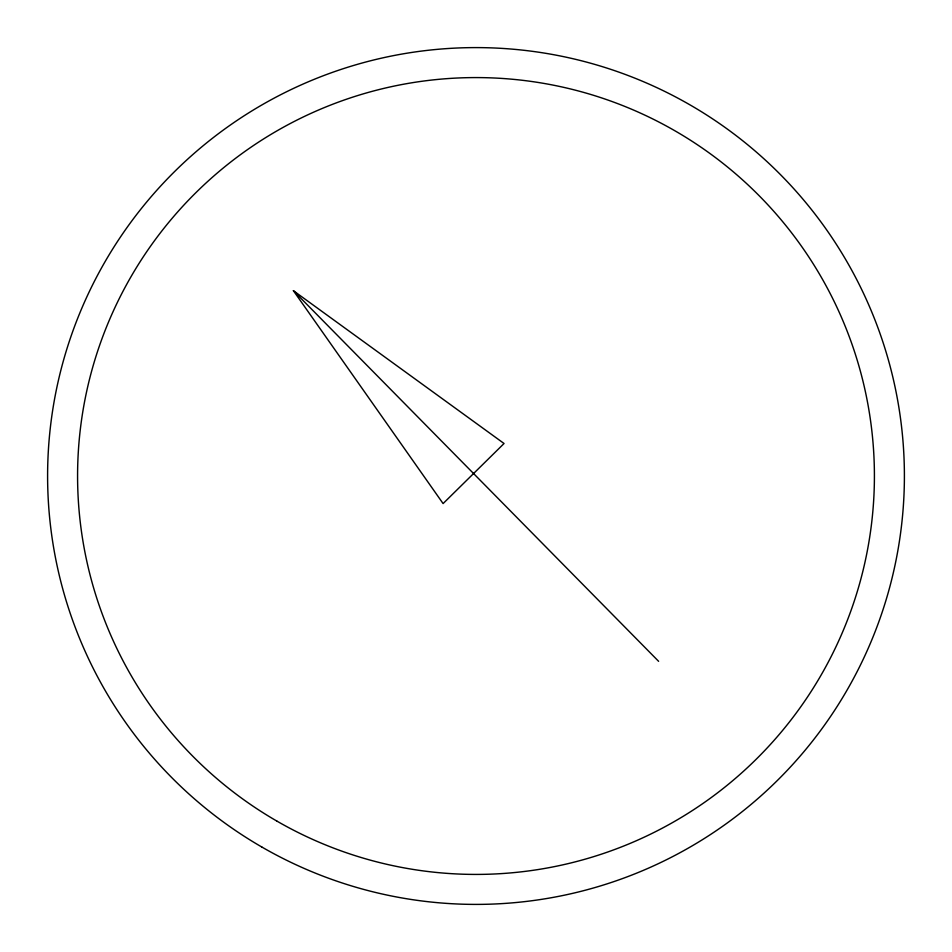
<?xml version="1.0" encoding="UTF-8"?>
<svg xmlns="http://www.w3.org/2000/svg" width="952" height="952" viewBox="0 0 952 952"><rect width="100%" height="100%" fill="white"/><g stroke="black" fill="none" stroke-linecap="round" stroke-linejoin="round"><path stroke-width="1.43" d="M293.383 290.681L504.048 443.501L443.096 503.572L293.383 290.681L658.617 661.319M261.8 847.006A428.4 428.4 0 0 0 904.4 476A428.4 428.4 0 0 0 261.8 104.994A428.4 428.4 0 0 0 261.8 847.006M276.794 821.041A398.412 398.412 0 0 0 874.412 476A398.412 398.412 0 0 0 276.794 130.959A398.412 398.412 0 0 0 276.794 821.041"/></g></svg>
